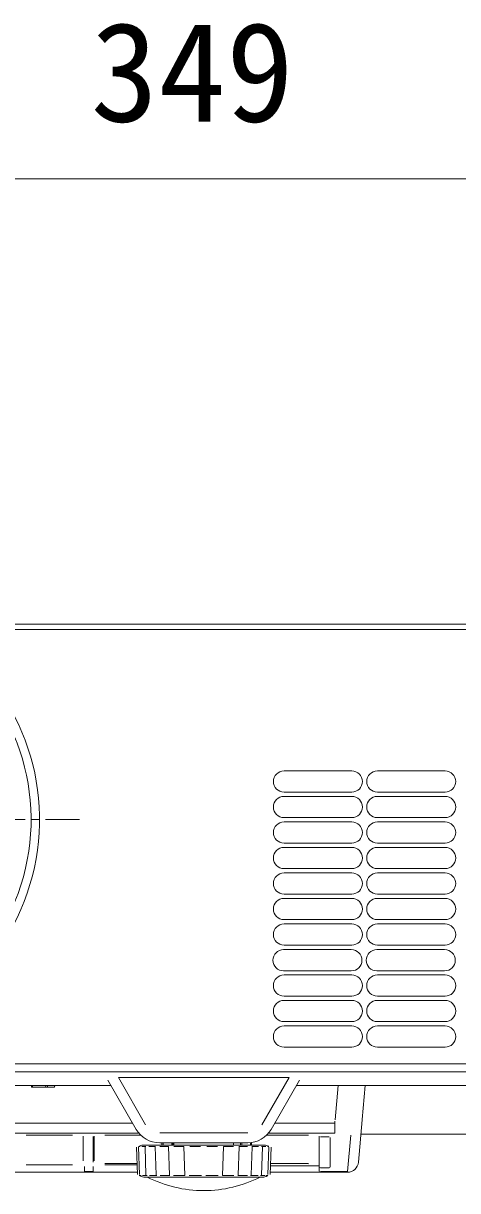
# Model space of a CAD drawing. Units: millimetres, scale not verified. Extents: x -63 to 62, y -57 to 57.
# Drawn here: x -27.97 to -19.97, y 13.62 to 35.12 of the extents above; entities that cross this region are included whole.
import ezdxf
from ezdxf.enums import TextEntityAlignment as Align

# ---------------------------------------------------------------- set-up
doc = ezdxf.new("R2010")
doc.units = ezdxf.units.MM
doc.header["$LTSCALE"] = 0.125
doc.linetypes.add('USER2', pattern=[8, 5, -1, 1, -1])
for name, color, linetype, lineweight in [('0-3_GAIKEI', 1, 'Continuous', 18), ('0-6_SUNPO', 7, 'Continuous', 9), ('0-7_KIJUN', 7, 'USER2', 9)]:
    doc.layers.add(name, color=color, linetype=linetype, lineweight=lineweight)
doc.styles.add('ＭＳ ゴシック', font='')
doc.styles.get('ＭＳ ゴシック').set_extended_font_data('MS Gothic')

# ---------------------------------------------------------------- blocks, each defined once
blk = doc.blocks.new('D4')
at = {"layer": '0-6_SUNPO'}
blk.add_line((-43.1313, 26.3393), (-12.2313, 26.3393), dxfattribs=at)
at = {"layer": '0-6_SUNPO', "style": 'ＭＳ ゴシック'}
blk.add_text('349', height=1.833, dxfattribs=at).set_placement((-29.5563, 26.8393), align=Align.BOTTOM_LEFT)

msp = doc.modelspace()

# ---------------------------------------------------------------- linework, layer by layer
at = {"layer": '0-3_GAIKEI', "color": 7}
for p, q in [((-41.2479, 24.0542), (-8.4791, 24.0542)), ((-40.9482, 15.5623), (-26.3591, 15.5623)), ((-22.9384, 15.5623), (-8.7788, 15.5623)), ((-21.6766, 15.5623), (-21.7315, 14.9341)), ((-21.8005, 14.1462), (-21.7321, 14.9271)), ((-10.7719, 14.6631), (-21.7552, 14.6631)), ((-25.8715, 13.9638), (-40.0158, 13.9638)), ((-21.9995, 13.9638), (-23.4259, 13.9638))]:
    msp.add_line(p, q, dxfattribs=at)
at = {"layer": '0-3_GAIKEI'}
for p, q in [((-41.2479, 23.9543), (-8.4791, 23.9543)), ((-21.9213, 21.3524), (-23.1701, 21.3524)), ((-20.203, 21.3524), (-21.4518, 21.3524)), ((-23.1701, 20.9615), (-21.9213, 20.9615)), ((-21.9213, 20.8828), (-23.1701, 20.8828)), ((-21.4518, 20.9615), (-20.203, 20.9615)), ((-20.203, 20.8828), (-21.4518, 20.8828)), ((-23.1701, 20.492), (-21.9213, 20.492)), ((-21.4518, 20.492), (-20.203, 20.492)), ((-21.9213, 20.4133), (-23.1701, 20.4133)), ((-20.203, 20.4133), (-21.4518, 20.4133)), ((-23.1701, 20.0224), (-21.9213, 20.0224)), ((-21.4518, 20.0224), (-20.203, 20.0224)), ((-21.9213, 19.9437), (-23.1701, 19.9437)), ((-20.203, 19.9437), (-21.4518, 19.9437)), ((-23.1701, 19.5529), (-21.9213, 19.5529)), ((-21.9213, 19.4741), (-23.1701, 19.4741)), ((-21.4518, 19.5529), (-20.203, 19.5529)), ((-20.203, 19.4741), (-21.4518, 19.4741)), ((-23.1701, 19.0833), (-21.9213, 19.0833)), ((-21.9213, 19.0046), (-23.1701, 19.0046)), ((-21.4518, 19.0833), (-20.203, 19.0833)), ((-20.203, 19.0046), (-21.4518, 19.0046)), ((-23.1701, 18.6138), (-21.9213, 18.6138)), ((-21.9213, 18.535), (-23.1701, 18.535)), ((-21.4518, 18.6138), (-20.203, 18.6138)), ((-20.203, 18.535), (-21.4518, 18.535)), ((-21.9307, 18.0616), (-23.1795, 18.0616)), ((-23.1701, 18.1442), (-21.9213, 18.1442)), ((-20.2124, 18.0616), (-21.4612, 18.0616)), ((-21.4518, 18.1442), (-20.203, 18.1442)), ((-23.1795, 17.6708), (-21.9307, 17.6708)), ((-21.4612, 17.6708), (-20.2124, 17.6708)), ((-21.9213, 17.5959), (-23.1701, 17.5959)), ((-20.203, 17.5959), (-21.4518, 17.5959)), ((-23.1701, 17.2051), (-21.9213, 17.2051)), ((-21.4518, 17.2051), (-20.203, 17.2051)), ((-21.9213, 17.1264), (-23.1701, 17.1264)), ((-20.203, 17.1264), (-21.4518, 17.1264)), ((-23.1701, 16.7356), (-21.9213, 16.7356)), ((-21.9213, 16.6568), (-23.1701, 16.6568)), ((-21.4518, 16.7356), (-20.203, 16.7356)), ((-20.203, 16.6568), (-21.4518, 16.6568)), ((-23.1701, 16.266), (-21.9213, 16.266)), ((-21.4518, 16.266), (-20.203, 16.266)), ((-41.2229, 15.9619), (-8.5041, 15.9619)), ((-41.196, 15.8101), (-9.51, 15.8101)), ((-26.221, 15.7054), (-25.7188, 14.8355)), ((-26.221, 15.7054), (-23.0764, 15.7054)), ((-23.5786, 14.8355), (-23.0764, 15.7054)), ((-27.8207, 15.5623), (-27.8181, 15.5323)), ((-27.8181, 15.5323), (-27.3937, 15.5323)), ((-27.8007, 15.5623), (-27.8007, 15.5323)), ((-27.5609, 15.5623), (-27.5583, 15.5323)), ((-27.5243, 15.5623), (-27.5265, 15.5323)), ((-27.3945, 15.5623), (-27.3966, 15.5323)), ((-27.3911, 15.5623), (-27.3937, 15.5323)), ((-25.8919, 14.753), (-26.4134, 15.6563)), ((-22.884, 15.6563), (-23.4056, 14.753)), ((-22.1742, 15.5623), (-22.2295, 14.9306)), ((-39.7801, 14.8643), (-25.9561, 14.8643)), ((-23.3413, 14.8643), (-22.2353, 14.8643)), ((-22.2321, 14.9006), (-22.2353, 14.8643)), ((-22.2353, 14.8643), (-22.2353, 14.6834)), ((-39.7801, 14.6834), (-25.8421, 14.6834)), ((-27.9156, 14.6452), (-27.9156, 14.645)), ((-27.9156, 14.645), (-27.0664, 14.645)), ((-27.0664, 14.6452), (-27.0664, 14.645)), ((-26.8666, 14.6284), (-26.8666, 14.1706)), ((-26.6868, 14.1508), (-26.6868, 14.6182)), ((-26.6668, 14.1706), (-26.6668, 14.6284)), ((-26.467, 14.6452), (-26.467, 14.645)), ((-26.467, 14.645), (-25.8073, 14.645)), ((-25.4593, 14.6857), (-23.8382, 14.6857)), ((-23.4902, 14.645), (-22.7206, 14.645)), ((-23.4553, 14.6834), (-22.2353, 14.6834)), ((-22.7206, 14.6452), (-22.7206, 14.645)), ((-22.5207, 14.6284), (-22.5207, 13.9838)), ((-21.9399, 14.6463), (-21.9983, 13.9787)), ((-25.87, 13.9215), (-25.8876, 14.4242)), ((-25.8527, 14.4379), (-25.8069, 14.4562)), ((-25.8298, 13.9205), (-25.8474, 14.4249)), ((-25.8208, 14.4397), (-25.8468, 14.4397)), ((-25.715, 14.4397), (-25.7911, 14.4397)), ((-25.7698, 14.4633), (-23.5277, 14.4633)), ((-25.712, 13.9183), (-25.7297, 14.427)), ((-25.5365, 14.4397), (-25.6576, 14.4397)), ((-25.5245, 13.9151), (-25.5425, 14.4308)), ((-23.8382, 14.5033), (-25.4593, 14.5033)), ((-25.2975, 14.4397), (-25.4553, 14.4397)), ((-25.418, 14.5033), (-25.418, 14.4633)), ((-25.398, 14.5033), (-25.398, 14.4633)), ((-25.2985, 14.4353), (-25.2975, 14.4397)), ((-25.2802, 13.9106), (-25.2985, 14.4356)), ((-25.2382, 14.4633), (-25.2382, 14.5033)), ((-25.2182, 14.4633), (-25.2182, 14.5033)), ((-25.1982, 14.4633), (-25.1982, 14.5033)), ((-25.0142, 14.4397), (-25.198, 14.4397)), ((-25.0142, 14.4397), (-24.9957, 13.9055)), ((-24.7061, 14.4397), (-24.9034, 14.4397)), ((-24.3941, 14.4397), (-24.5913, 14.4397)), ((-24.3017, 13.9055), (-24.2832, 14.4397)), ((-24.0994, 14.4397), (-24.2832, 14.4397)), ((-24.0992, 14.4633), (-24.0992, 14.5033)), ((-24.0172, 13.9106), (-23.9989, 14.4356)), ((-24, 14.4397), (-23.9989, 14.4353)), ((-23.8422, 14.4397), (-23.9989, 14.4397)), ((-23.9694, 14.5033), (-23.9694, 14.4633)), ((-23.9494, 14.5033), (-23.9494, 14.4633)), ((-23.7895, 14.4633), (-23.7895, 14.5057)), ((-23.7729, 13.9151), (-23.7549, 14.4308)), ((-23.7696, 14.4633), (-23.7696, 14.5082)), ((-23.6399, 14.4397), (-23.761, 14.4397)), ((-23.5855, 13.9183), (-23.5677, 14.427)), ((-23.5063, 14.4397), (-23.5825, 14.4397)), ((-23.4505, 14.4401), (-23.4905, 14.4562)), ((-23.4507, 14.4397), (-23.4766, 14.4397)), ((-23.4676, 13.9205), (-23.45, 14.4249)), ((-23.4274, 13.9215), (-23.4099, 14.4242)), ((-22.3409, 14.6133), (-22.5008, 14.6133)), ((-22.3209, 14.0637), (-22.3209, 14.6021)), ((-27.9156, 14.0981), (-27.9156, 14.0979)), ((-27.9156, 14.0979), (-27.0664, 14.0979)), ((-27.0664, 14.0981), (-27.0664, 14.0979)), ((-26.8466, 14.0711), (-26.8466, 13.9638)), ((-26.6868, 13.9787), (-26.8466, 13.9787)), ((-26.6868, 13.9638), (-26.6868, 14.0711)), ((-25.8771, 14.1238), (-26.467, 14.1238)), ((-26.467, 14.0981), (-26.467, 14.0979)), ((-26.467, 14.0979), (-25.8762, 14.0979)), ((-22.5294, 14.0837), (-23.4218, 14.0837)), ((-22.7206, 14.1238), (-23.4204, 14.1238)), ((-22.7206, 14.0981), (-22.7206, 14.0979)), ((-22.3409, 14.0437), (-22.5008, 14.0437)), ((-21.9983, 13.9787), (-22.5008, 13.9787)), ((-25.7992, 13.885), (-25.8378, 13.9049)), ((-25.7992, 13.9005), (-25.8286, 13.9005)), ((-25.6914, 13.9005), (-25.7776, 13.9005)), ((-23.544, 13.8739), (-25.7534, 13.8739)), ((-25.5125, 13.9005), (-25.6497, 13.9005)), ((-25.2747, 13.9005), (-25.4535, 13.9005)), ((-24.9943, 13.9005), (-25.2026, 13.9005)), ((-24.9943, 13.9005), (-24.9957, 13.9057)), ((-24.6904, 13.9005), (-24.9138, 13.9005)), ((-24.3836, 13.9005), (-24.607, 13.9005)), ((-24.3017, 13.9057), (-24.3031, 13.9005)), ((-24.0949, 13.9005), (-24.3031, 13.9005)), ((-23.8439, 13.9005), (-24.0227, 13.9005)), ((-23.6478, 13.9005), (-23.785, 13.9005)), ((-23.5198, 13.9005), (-23.6061, 13.9005)), ((-23.4689, 13.9005), (-23.4983, 13.9005)), ((-23.4982, 13.885), (-23.4687, 13.9002))]:
    msp.add_line(p, q, dxfattribs=at)
at = {"layer": '0-3_GAIKEI', "color": 7}
for centre, radius, start, end in [((-31.8069, 20.457), 4.1361, 128.19588, 51.79246), ((-21.9995, 14.1636), 0.1998, 270, 355), ((-24.6459, 15.9219), 2.2978, 243.03751, 269.92935), ((-24.6516, 15.9219), 2.2978, 270.07065, 296.96249)]:
    msp.add_arc(centre, radius, start, end, dxfattribs=at)
at = {"layer": '0-3_GAIKEI'}
for centre, radius, start, end in [((-31.8069, 20.457), 3.9793, 125.35007, 54.64993), ((-23.1701, 21.1569), 0.1954, 90, 270), ((-21.9213, 21.1569), 0.1954, 270, 90), ((-21.4518, 21.1569), 0.1954, 90, 270), ((-20.203, 21.1569), 0.1954, 270, 90), ((-23.1701, 20.6874), 0.1954, 90, 270), ((-21.9213, 20.6874), 0.1954, 270, 90), ((-21.4518, 20.6874), 0.1954, 90, 270), ((-20.203, 20.6874), 0.1954, 270, 90), ((-23.1701, 20.2178), 0.1954, 90, 270), ((-21.9213, 20.2178), 0.1954, 270, 90), ((-21.4518, 20.2178), 0.1954, 90, 270), ((-20.203, 20.2178), 0.1954, 270, 90), ((-23.1701, 19.7483), 0.1954, 90, 270), ((-21.9213, 19.7483), 0.1954, 270, 90), ((-21.4518, 19.7483), 0.1954, 90, 270), ((-20.203, 19.7483), 0.1954, 270, 90), ((-23.1701, 19.2787), 0.1954, 90, 270), ((-21.9213, 19.2787), 0.1954, 270, 90), ((-21.4518, 19.2787), 0.1954, 90, 270), ((-20.203, 19.2787), 0.1954, 270, 90), ((-23.1701, 18.8092), 0.1954, 90, 270), ((-21.9213, 18.8092), 0.1954, 270, 90), ((-21.4518, 18.8092), 0.1954, 90, 270), ((-20.203, 18.8092), 0.1954, 270, 90), ((-23.1701, 18.3396), 0.1954, 90, 270), ((-21.9213, 18.3396), 0.1954, 270, 90), ((-21.4518, 18.3396), 0.1954, 90, 270), ((-20.203, 18.3396), 0.1954, 270, 90), ((-23.1795, 17.8662), 0.1954, 90, 270), ((-21.9307, 17.8662), 0.1954, 270, 90), ((-21.4612, 17.8662), 0.1954, 90, 270), ((-20.2124, 17.8662), 0.1954, 270, 90), ((-23.1701, 17.4005), 0.1954, 90, 270), ((-21.9213, 17.4005), 0.1954, 270, 90), ((-21.4518, 17.4005), 0.1954, 90, 270), ((-20.203, 17.4005), 0.1954, 270, 90), ((-23.1701, 16.931), 0.1954, 90, 270), ((-21.9213, 16.931), 0.1954, 270, 90), ((-21.4518, 16.931), 0.1954, 90, 270), ((-20.203, 16.931), 0.1954, 270, 90), ((-23.1701, 16.4614), 0.1954, 90, 270), ((-21.9213, 16.4614), 0.1954, 270, 90), ((-21.4518, 16.4614), 0.1954, 90, 270), ((-20.203, 16.4614), 0.1954, 270, 90), ((-25.4593, 15.0028), 0.4995, 210, 270), ((-23.8382, 15.0028), 0.4995, 270, 330), ((-25.7698, 14.3634), 0.0999, 90, 111.8014), ((-23.5276, 14.3634), 0.0999, 68.1986, 90), ((-22.5008, 14.0637), 0.02, 180, 270), ((-22.5008, 13.9838), 0.02, 180, 270), ((-22.3409, 14.0637), 0.02, 270, 0), ((-25.7534, 13.9738), 0.0999, 242.71579, 270), ((-23.544, 13.9738), 0.0999, 270, 297.28421)]:
    msp.add_arc(centre, radius, start, end, dxfattribs=at)
at = {"layer": '0-7_KIJUN'}
msp.add_line((-26.9378, 20.457), (-36.676, 20.457), dxfattribs=at)

# ---------------------------------------------------------------- block references
at = {"layer": '0-6_SUNPO'}
msp.add_blockref('D4', (2.8244, 5.9156), dxfattribs=at)

doc.saveas('drawing.dxf')
